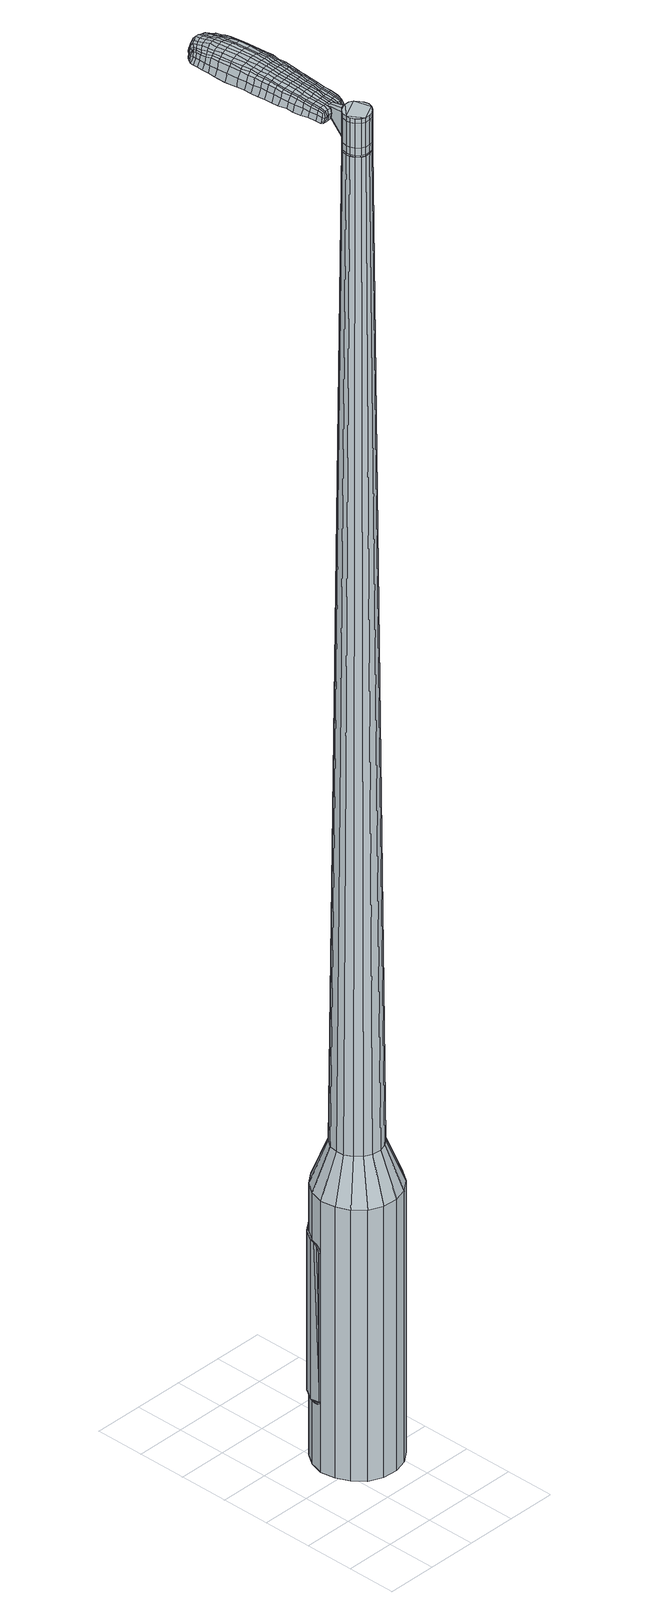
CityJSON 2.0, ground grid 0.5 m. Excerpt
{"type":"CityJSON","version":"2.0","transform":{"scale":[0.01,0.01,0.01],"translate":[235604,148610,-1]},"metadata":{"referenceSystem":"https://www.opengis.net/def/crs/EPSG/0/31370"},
"CityObjects":{
"object1":{"type":"GenericCityObject","attributes":{"cluster":124,"mean_distance_to_centroid":0.109,"new_centroid_x":235604.82,"new_centroid_y":148611.13,"mean_distance_to_camera":5.96,"H1":11,"H2":9.14,"Z_final":111.54,"cluster2":-1,"proj_x":235608.4,"proj_y":148610.76,"id_line":62714,"bearing_l":5.87,"distance":3.6,"orientation":"left","G_obj":95.87},"geometry":[{"type":"MultiSurface","lod":"2","boundaries":[[[0,1,2,3]],[[1,4,5,2]],[[4,6,7,5]],[[6,8,9,7]],[[8,10,11,9]],[[10,12,13,11]],[[12,14,15,13]],[[14,16,17,15]],[[16,18,19,17]],[[18,20,21,19]],[[20,22,23,21]],[[22,24,25,23]],[[24,26,27,25]],[[26,28,29,27]],[[28,30,31,29]],[[30,32,33,31]],[[32,34,35,33]],[[34,0,3,35]],[[36,37,38,39]],[[38,40,41,42]],[[41,43,42]],[[42,44,45,46]],[[45,47,46]],[[46,48,49,50]],[[49,51,50]],[[42,46,50,38]],[[50,52,39,38]],[[53,36,39]],[[2,5,7,35]],[[7,9,11,15]],[[11,13,15]],[[15,17,19,23]],[[19,21,23]],[[23,25,27,31]],[[27,29,31]],[[15,23,31,7]],[[31,33,35,7]],[[3,2,35]],[[1,0,54,55]],[[0,34,56,54]],[[34,32,57,56]],[[32,30,58,57]],[[30,28,59,58]],[[28,26,60,59]],[[26,24,61,60]],[[24,22,62,61]],[[22,20,63,62]],[[20,18,64,63]],[[18,16,65,64]],[[16,14,66,65]],[[14,12,67,66]],[[12,10,68,67]],[[10,8,69,68]],[[8,6,70,69]],[[6,4,71,70]],[[4,1,55,71]],[[55,54,72,73]],[[54,56,74,72]],[[56,57,75,74]],[[57,58,76,75]],[[58,59,77,76]],[[59,60,78,77]],[[60,61,79,78]],[[61,62,80,79]],[[62,63,81,80]],[[63,64,82,81]],[[64,65,83,82]],[[65,66,84,83]],[[66,67,85,84]],[[67,68,86,85]],[[68,69,87,86]],[[69,70,88,87]],[[70,71,89,88]],[[71,55,73,89]],[[90,91,92,93]],[[94,95,91,90]],[[96,97,95,94]],[[76,98,97,96]],[[77,99,98,76]],[[100,101,99,77]],[[102,103,101,100]],[[104,105,103,102]],[[106,107,105,104]],[[108,109,107,106]],[[110,111,109,108]],[[112,113,111,110]],[[114,115,113,112]],[[116,117,115,114]],[[87,118,117,116]],[[88,119,118,87]],[[120,121,119,88]],[[93,92,121,120]],[[122,123,124,125]],[[126,122,125,127]],[[128,126,127,129]],[[130,128,129,131]],[[132,130,131,133]],[[134,132,133,135]],[[136,134,135,137]],[[138,136,137,139]],[[140,138,139,141]],[[142,140,141,143]],[[144,142,143,145]],[[146,144,145,147]],[[148,146,147,149]],[[150,148,149,151]],[[152,150,151,153]],[[154,152,153,155]],[[73,72,90,93]],[[72,74,94,90]],[[74,75,96,94]],[[75,76,96]],[[78,100,77]],[[78,79,102,100]],[[79,80,104,102]],[[80,81,106,104]],[[81,82,108,106]],[[82,83,110,108]],[[83,84,112,110]],[[84,85,114,112]],[[85,86,116,114]],[[86,87,116]],[[89,120,88]],[[89,73,93,120]],[[156,157,92,91]],[[157,158,121,92]],[[158,119,121]],[[159,117,118]],[[159,160,115,117]],[[160,161,113,115]],[[161,162,111,113]],[[162,163,109,111]],[[163,164,107,109]],[[164,165,105,107]],[[165,166,103,105]],[[166,167,101,103]],[[167,99,101]],[[168,97,98]],[[168,169,95,97]],[[169,156,91,95]],[[39,52,154,170]],[[157,156,171,155]],[[53,39,170,123]],[[156,169,124,171]],[[36,53,123,122]],[[169,168,125,124]],[[37,36,122,126]],[[168,98,127,125]],[[38,37,126,128]],[[98,99,129,127]],[[40,38,128,130]],[[99,167,131,129]],[[41,40,130,132]],[[167,166,133,131]],[[43,41,132,134]],[[166,165,135,133]],[[42,43,134,136]],[[165,164,137,135]],[[44,42,136,138]],[[164,163,139,137]],[[45,44,138,140]],[[163,162,141,139]],[[47,45,140,142]],[[162,161,143,141]],[[46,47,142,144]],[[161,160,145,143]],[[48,46,144,146]],[[160,159,147,145]],[[49,48,146,148]],[[159,118,149,147]],[[51,49,148,150]],[[118,119,151,149]],[[50,51,150,152]],[[119,158,153,151]],[[52,50,152,154]],[[158,157,155,153]],[[154,155,172,173]],[[155,171,174,172]],[[171,124,175,174]],[[124,123,176,175]],[[123,170,177,176]],[[170,154,173,177]],[[178,179,180,181]],[[182,178,181,183]],[[178,182,184,185]],[[179,178,185,186]],[[187,188,189,190]],[[191,187,190,192]],[[187,191,193,194]],[[188,187,194,195]],[[196,197,198,199]],[[200,196,199,201]],[[196,200,202,203]],[[197,196,203,204]],[[205,206,207,208]],[[209,205,208,210]],[[205,209,211,212]],[[206,205,212,213]],[[214,215,216,217]],[[218,214,217,219]],[[214,218,220,221]],[[215,214,221,222]],[[223,224,225,226]],[[227,223,226,228]],[[223,227,229,230]],[[224,223,230,231]],[[232,233,234,235]],[[224,232,235,225]],[[232,224,231,236]],[[233,232,236,237]],[[238,239,240,241]],[[233,238,241,234]],[[238,233,237,242]],[[239,238,242,243]],[[244,182,183,245]],[[239,244,245,240]],[[244,239,243,246]],[[182,244,246,184]],[[247,248,249,250]],[[251,247,250,252]],[[247,251,253,254]],[[248,247,254,255]],[[256,257,258,259]],[[248,256,259,249]],[[256,248,255,260]],[[257,256,260,261]],[[262,263,264,265]],[[257,262,265,258]],[[262,257,261,266]],[[263,262,266,267]],[[268,269,270,271]],[[263,268,271,264]],[[268,263,267,272]],[[269,268,272,273]],[[274,179,186,275]],[[269,274,275,270]],[[274,269,273,276]],[[179,274,276,180]],[[277,278,279,280]],[[281,277,280,282]],[[277,281,283,284]],[[278,277,284,285]],[[286,287,288,289]],[[278,286,289,279]],[[286,278,285,290]],[[287,286,290,291]],[[292,293,294,295]],[[287,292,295,288]],[[292,287,291,296]],[[293,292,296,297]],[[298,191,192,299]],[[293,298,299,294]],[[298,293,297,300]],[[191,298,300,193]],[[301,302,303,304]],[[305,301,304,306]],[[301,305,307,308]],[[302,301,308,309]],[[310,311,312,313]],[[302,310,313,303]],[[310,302,309,314]],[[311,310,314,315]],[[316,317,318,319]],[[311,316,319,312]],[[316,311,315,320]],[[317,316,320,321]],[[322,323,324,325]],[[317,322,325,318]],[[322,317,321,326]],[[323,322,326,327]],[[328,188,195,329]],[[323,328,329,324]],[[328,323,327,330]],[[188,328,330,189]],[[331,217,216,332]],[[333,331,332,334]],[[331,333,335,336]],[[217,331,336,219]],[[337,333,334,338]],[[339,337,338,340]],[[337,339,341,342]],[[333,337,342,335]],[[343,339,340,344]],[[345,343,344,346]],[[343,345,347,348]],[[339,343,348,341]],[[349,345,346,350]],[[351,349,350,352]],[[349,351,353,354]],[[345,349,354,347]],[[355,351,352,356]],[[206,355,356,207]],[[355,206,213,357]],[[351,355,357,353]],[[358,359,204,203]],[[360,358,203,202]],[[358,360,361,362]],[[359,358,362,363]],[[364,365,363,362]],[[366,364,362,361]],[[364,366,367,368]],[[365,364,368,369]],[[370,371,369,368]],[[372,370,368,367]],[[370,372,373,374]],[[371,370,374,375]],[[376,377,375,374]],[[378,376,374,373]],[[376,378,211,209]],[[377,376,209,210]],[[379,380,381,382]],[[281,379,382,283]],[[379,281,282,383]],[[380,379,383,384]],[[385,200,201,386]],[[380,385,386,381]],[[385,380,384,387]],[[200,385,387,202]],[[388,389,390,391]],[[227,388,391,229]],[[388,227,228,392]],[[389,388,392,393]],[[394,395,396,397]],[[389,394,397,390]],[[394,389,393,398]],[[395,394,398,399]],[[400,197,204,401]],[[395,400,401,396]],[[400,395,399,402]],[[197,400,402,198]],[[403,404,405,406]],[[185,403,406,186]],[[403,185,184,407]],[[404,403,407,408]],[[409,410,411,412]],[[404,409,412,405]],[[409,404,408,413]],[[410,409,413,414]],[[415,208,207,416]],[[410,415,416,411]],[[415,410,414,417]],[[208,415,417,210]],[[418,419,420,421]],[[190,418,421,192]],[[418,190,189,422]],[[419,418,422,423]],[[424,212,211,425]],[[419,424,425,420]],[[424,419,423,426]],[[212,424,426,213]],[[427,428,429,430]],[[305,427,430,307]],[[427,305,306,431]],[[428,427,431,432]],[[433,218,219,434]],[[428,433,434,429]],[[433,428,432,435]],[[218,433,435,220]],[[436,437,438,439]],[[251,436,439,253]],[[436,251,252,440]],[[437,436,440,441]],[[442,443,444,445]],[[437,442,445,438]],[[442,437,441,446]],[[443,442,446,447]],[[448,215,222,449]],[[443,448,449,444]],[[448,443,447,450]],[[215,448,450,216]],[[451,452,441,440]],[[250,451,440,252]],[[451,250,249,453]],[[452,451,453,454]],[[455,456,447,446]],[[452,455,446,441]],[[455,452,454,457]],[[456,455,457,458]],[[459,332,216,450]],[[456,459,450,447]],[[459,456,458,460]],[[332,459,460,334]],[[461,462,463,464]],[[308,461,464,309]],[[461,308,307,430]],[[462,461,430,429]],[[465,336,335,466]],[[462,465,466,463]],[[465,462,429,434]],[[336,465,434,219]],[[467,468,454,453]],[[259,467,453,249]],[[467,259,258,469]],[[468,467,469,470]],[[471,472,458,457]],[[468,471,457,454]],[[471,468,470,473]],[[472,471,473,474]],[[475,338,334,460]],[[472,475,460,458]],[[475,472,474,476]],[[338,475,476,340]],[[477,478,479,480]],[[314,477,480,315]],[[477,314,309,464]],[[478,477,464,463]],[[481,342,341,482]],[[478,481,482,479]],[[481,478,463,466]],[[342,481,466,335]],[[483,484,470,469]],[[265,483,469,258]],[[483,265,264,485]],[[484,483,485,486]],[[487,488,474,473]],[[484,487,473,470]],[[487,484,486,489]],[[488,487,489,490]],[[491,344,340,476]],[[488,491,476,474]],[[491,488,490,492]],[[344,491,492,346]],[[493,494,495,496]],[[320,493,496,321]],[[493,320,315,480]],[[494,493,480,479]],[[497,348,347,498]],[[494,497,498,495]],[[497,494,479,482]],[[348,497,482,341]],[[499,500,486,485]],[[271,499,485,264]],[[499,271,270,501]],[[500,499,501,502]],[[503,504,490,489]],[[500,503,489,486]],[[503,500,502,505]],[[504,503,505,506]],[[507,350,346,492]],[[504,507,492,490]],[[507,504,506,508]],[[350,507,508,352]],[[509,510,511,512]],[[326,509,512,327]],[[509,326,321,496]],[[510,509,496,495]],[[513,354,353,514]],[[510,513,514,511]],[[513,510,495,498]],[[354,513,498,347]],[[515,516,502,501]],[[275,515,501,270]],[[515,275,186,406]],[[516,515,406,405]],[[517,518,506,505]],[[516,517,505,502]],[[517,516,405,412]],[[518,517,412,411]],[[519,356,352,508]],[[518,519,508,506]],[[519,518,411,416]],[[356,519,416,207]],[[520,521,423,422]],[[330,520,422,189]],[[520,330,327,512]],[[521,520,512,511]],[[522,357,213,426]],[[521,522,426,423]],[[522,521,511,514]],[[357,522,514,353]],[[523,524,384,383]],[[280,523,383,282]],[[523,280,279,525]],[[524,523,525,526]],[[527,360,202,387]],[[524,527,387,384]],[[527,524,526,528]],[[360,527,528,361]],[[529,530,531,532]],[[230,529,532,231]],[[529,230,229,391]],[[530,529,391,390]],[[533,534,535,536]],[[530,533,536,531]],[[533,530,390,397]],[[534,533,397,396]],[[537,359,363,538]],[[534,537,538,535]],[[537,534,396,401]],[[359,537,401,204]],[[539,540,526,525]],[[289,539,525,279]],[[539,289,288,541]],[[540,539,541,542]],[[543,366,361,528]],[[540,543,528,526]],[[543,540,542,544]],[[366,543,544,367]],[[545,546,547,548]],[[236,545,548,237]],[[545,236,231,532]],[[546,545,532,531]],[[549,550,551,552]],[[546,549,552,547]],[[549,546,531,536]],[[550,549,536,535]],[[553,365,369,554]],[[550,553,554,551]],[[553,550,535,538]],[[365,553,538,363]],[[555,556,542,541]],[[295,555,541,288]],[[555,295,294,557]],[[556,555,557,558]],[[559,372,367,544]],[[556,559,544,542]],[[559,556,558,560]],[[372,559,560,373]],[[561,562,563,564]],[[242,561,564,243]],[[561,242,237,548]],[[562,561,548,547]],[[565,566,567,568]],[[562,565,568,563]],[[565,562,547,552]],[[566,565,552,551]],[[569,371,375,570]],[[566,569,570,567]],[[569,566,551,554]],[[371,569,554,369]],[[571,572,558,557]],[[299,571,557,294]],[[571,299,192,421]],[[572,571,421,420]],[[573,378,373,560]],[[572,573,560,558]],[[573,572,420,425]],[[378,573,425,211]],[[574,575,408,407]],[[246,574,407,184]],[[574,246,243,564]],[[575,574,564,563]],[[576,577,414,413]],[[575,576,413,408]],[[576,575,563,568]],[[577,576,568,567]],[[578,377,210,417]],[[577,578,417,414]],[[578,577,567,570]],[[377,578,570,375]],[[579,580,581,582]],[[582,581,583,584]],[[585,583,581,586]],[[586,581,580,587]],[[588,589,590,591]],[[591,590,592,593]],[[594,592,590,595]],[[595,590,589,596]],[[597,598,599,600]],[[600,599,601,602]],[[603,601,599,604]],[[604,599,598,605]],[[606,607,608,609]],[[609,608,610,611]],[[612,610,608,613]],[[613,608,607,614]],[[615,616,617,618]],[[618,617,619,620]],[[621,619,617,622]],[[622,617,616,623]],[[624,625,626,627]],[[627,626,628,629]],[[630,628,626,631]],[[631,626,625,632]],[[633,634,635,636]],[[636,635,625,624]],[[632,625,635,637]],[[637,635,634,638]],[[639,640,641,642]],[[642,641,634,633]],[[638,634,641,643]],[[643,641,640,644]],[[584,583,645,646]],[[646,645,640,639]],[[644,640,645,647]],[[647,645,583,585]],[[648,649,650,651]],[[651,650,652,653]],[[654,652,650,655]],[[655,650,649,656]],[[657,658,659,660]],[[660,659,649,648]],[[656,649,659,661]],[[661,659,658,662]],[[663,664,665,666]],[[666,665,658,657]],[[662,658,665,667]],[[667,665,664,668]],[[669,670,671,672]],[[672,671,664,663]],[[668,664,671,673]],[[673,671,670,674]],[[587,580,675,676]],[[676,675,670,669]],[[674,670,675,677]],[[677,675,580,579]],[[678,679,680,681]],[[681,680,682,683]],[[684,682,680,685]],[[685,680,679,686]],[[687,688,689,690]],[[690,689,679,678]],[[686,679,689,691]],[[691,689,688,692]],[[693,694,695,696]],[[696,695,688,687]],[[692,688,695,697]],[[697,695,694,698]],[[593,592,699,700]],[[700,699,694,693]],[[698,694,699,701]],[[701,699,592,594]],[[702,703,704,705]],[[705,704,706,707]],[[708,706,704,709]],[[709,704,703,710]],[[711,712,713,714]],[[714,713,703,702]],[[710,703,713,715]],[[715,713,712,716]],[[717,718,719,720]],[[720,719,712,711]],[[716,712,719,721]],[[721,719,718,722]],[[723,724,725,726]],[[726,725,718,717]],[[722,718,725,727]],[[727,725,724,728]],[[596,589,729,730]],[[730,729,724,723]],[[728,724,729,731]],[[731,729,589,588]],[[615,618,732,733]],[[733,732,734,735]],[[736,734,732,737]],[[737,732,618,620]],[[735,734,738,739]],[[739,738,740,741]],[[742,740,738,743]],[[743,738,734,736]],[[741,740,744,745]],[[745,744,746,747]],[[748,746,744,749]],[[749,744,740,742]],[[747,746,750,751]],[[751,750,752,753]],[[754,752,750,755]],[[755,750,746,748]],[[753,752,756,757]],[[757,756,607,606]],[[614,607,756,758]],[[758,756,752,754]],[[605,759,760,604]],[[604,760,761,603]],[[762,761,760,763]],[[763,760,759,764]],[[764,765,766,763]],[[763,766,767,762]],[[768,767,766,769]],[[769,766,765,770]],[[770,771,772,769]],[[769,772,773,768]],[[774,773,772,775]],[[775,772,771,776]],[[776,777,778,775]],[[775,778,779,774]],[[612,779,778,610]],[[610,778,777,611]],[[780,781,782,783]],[[783,782,682,684]],[[683,682,782,784]],[[784,782,781,785]],[[602,601,786,787]],[[787,786,781,780]],[[785,781,786,788]],[[788,786,601,603]],[[789,790,791,792]],[[792,791,628,630]],[[629,628,791,793]],[[793,791,790,794]],[[795,796,797,798]],[[798,797,790,789]],[[794,790,797,799]],[[799,797,796,800]],[[605,598,801,802]],[[802,801,796,795]],[[800,796,801,803]],[[803,801,598,597]],[[804,805,806,807]],[[807,806,586,587]],[[585,586,806,808]],[[808,806,805,809]],[[810,811,812,813]],[[813,812,805,804]],[[809,805,812,814]],[[814,812,811,815]],[[606,609,816,817]],[[817,816,811,810]],[[815,811,816,818]],[[818,816,609,611]],[[819,820,821,822]],[[822,821,591,593]],[[588,591,821,823]],[[823,821,820,824]],[[612,613,825,826]],[[826,825,820,819]],[[824,820,825,827]],[[827,825,613,614]],[[828,829,830,831]],[[831,830,706,708]],[[707,706,830,832]],[[832,830,829,833]],[[620,619,834,835]],[[835,834,829,828]],[[833,829,834,836]],[[836,834,619,621]],[[837,838,652,654]],[[653,652,839]],[[839,652,838,840]],[[841,842,843,844]],[[844,843,838,837]],[[840,838,843,845]],[[845,843,842,846]],[[623,616,847,848]],[[848,847,842,841]],[[846,842,847,849]],[[849,847,616,615]],[[840,850,851,839]],[[839,851,651,653]],[[648,651,851,852]],[[851,850,852]],[[846,853,854,845]],[[845,854,850,840]],[[852,850,854,855]],[[855,854,853,856]],[[615,733,857,849]],[[849,857,853,846]],[[856,853,857,858]],[[858,857,733,735]],[[859,860,861,862]],[[862,861,709,710]],[[708,709,861,831]],[[831,861,860,828]],[[736,737,863,864]],[[864,863,860,859]],[[828,860,863,835]],[[835,863,737,620]],[[865,866,852]],[[852,866,660,648]],[[657,660,866,867]],[[866,865,867]],[[856,868,869,855]],[[855,869,865,852]],[[867,865,869,870]],[[870,869,868,871]],[[735,739,872,858]],[[858,872,868,856]],[[871,868,872,873]],[[873,872,739,741]],[[874,875,876,877]],[[877,876,715,716]],[[710,715,876,862]],[[862,876,875,859]],[[742,743,878,879]],[[879,878,875,874]],[[859,875,878,864]],[[864,878,743,736]],[[880,881,867]],[[867,881,666,657]],[[663,666,881,882]],[[882,881,880,883]],[[871,884,885,870]],[[870,885,880,867]],[[883,880,885,886]],[[886,885,884,887]],[[741,745,888,873]],[[873,888,884,871]],[[887,884,888,889]],[[889,888,745,747]],[[890,891,892,893]],[[893,892,721,722]],[[716,721,892,877]],[[877,892,891,874]],[[748,749,894,895]],[[895,894,891,890]],[[874,891,894,879]],[[879,894,749,742]],[[883,896,897,882]],[[882,897,672,663]],[[669,672,897,898]],[[898,897,896,899]],[[887,900,901,886]],[[886,901,896,883]],[[899,896,901,902]],[[902,901,900,903]],[[747,751,904,889]],[[889,904,900,887]],[[903,900,904,905]],[[905,904,751,753]],[[906,907,908,909]],[[909,908,727,728]],[[722,727,908,893]],[[893,908,907,890]],[[754,755,910,911]],[[911,910,907,906]],[[890,907,910,895]],[[895,910,755,748]],[[899,912,913,898]],[[898,913,676,669]],[[587,676,913,807]],[[807,913,912,804]],[[903,914,915,902]],[[902,915,912,899]],[[804,912,915,813]],[[813,915,914,810]],[[753,757,916,905]],[[905,916,914,903]],[[810,914,916,817]],[[817,916,757,606]],[[824,917,918,823]],[[823,918,731,588]],[[728,731,918,909]],[[909,918,917,906]],[[614,758,919,827]],[[827,919,917,824]],[[906,917,919,911]],[[911,919,758,754]],[[785,920,921,784]],[[784,921,681,683]],[[678,681,921,922]],[[922,921,920,923]],[[603,761,924,788]],[[788,924,920,785]],[[923,920,924,925]],[[925,924,761,762]],[[926,927,928,929]],[[929,928,631,632]],[[630,631,928,792]],[[792,928,927,789]],[[930,931,932,933]],[[933,932,927,926]],[[789,927,932,798]],[[798,932,931,795]],[[764,759,934,935]],[[935,934,931,930]],[[795,931,934,802]],[[802,934,759,605]],[[923,936,937,922]],[[922,937,690,678]],[[687,690,937,938]],[[938,937,936,939]],[[762,767,940,925]],[[925,940,936,923]],[[939,936,940,941]],[[941,940,767,768]],[[942,943,944,945]],[[945,944,637,638]],[[632,637,944,929]],[[929,944,943,926]],[[946,947,948,949]],[[949,948,943,942]],[[926,943,948,933]],[[933,948,947,930]],[[770,765,950,951]],[[951,950,947,946]],[[930,947,950,935]],[[935,950,765,764]],[[939,952,953,938]],[[938,953,696,687]],[[693,696,953,954]],[[954,953,952,955]],[[768,773,956,941]],[[941,956,952,939]],[[955,952,956,957]],[[957,956,773,774]],[[958,959,960,961]],[[961,960,643,644]],[[638,643,960,945]],[[945,960,959,942]],[[962,963,964,965]],[[965,964,959,958]],[[942,959,964,949]],[[949,964,963,946]],[[776,771,966,967]],[[967,966,963,962]],[[946,963,966,951]],[[951,966,771,770]],[[955,968,969,954]],[[954,969,700,693]],[[593,700,969,822]],[[822,969,968,819]],[[774,779,970,957]],[[957,970,968,955]],[[819,968,970,826]],[[826,970,779,612]],[[809,971,972,808]],[[808,972,647,585]],[[644,647,972,961]],[[961,972,971,958]],[[815,973,974,814]],[[814,974,971,809]],[[958,971,974,965]],[[965,974,973,962]],[[611,777,975,818]],[[818,975,973,815]],[[962,973,975,967]],[[967,975,777,776]],[[579,582,181,180]],[[582,584,183,181]],[[594,595,194,193]],[[595,596,195,194]],[[597,600,199,198]],[[600,602,201,199]],[[621,622,221,220]],[[622,623,222,221]],[[624,627,226,225]],[[627,629,228,226]],[[633,636,235,234]],[[636,624,225,235]],[[639,642,241,240]],[[642,633,234,241]],[[584,646,245,183]],[[646,639,240,245]],[[654,655,254,253]],[[655,656,255,254]],[[656,661,260,255]],[[661,662,261,260]],[[662,667,266,261]],[[667,668,267,266]],[[668,673,272,267]],[[673,674,273,272]],[[674,677,276,273]],[[677,579,180,276]],[[684,685,284,283]],[[685,686,285,284]],[[686,691,290,285]],[[691,692,291,290]],[[692,697,296,291]],[[697,698,297,296]],[[698,701,300,297]],[[701,594,193,300]],[[702,705,304,303]],[[705,707,306,304]],[[711,714,313,312]],[[714,702,303,313]],[[717,720,319,318]],[[720,711,312,319]],[[723,726,325,324]],[[726,717,318,325]],[[596,730,329,195]],[[730,723,324,329]],[[780,783,382,381]],[[783,684,283,382]],[[602,787,386,201]],[[787,780,381,386]],[[629,793,392,228]],[[793,794,393,392]],[[794,799,398,393]],[[799,800,399,398]],[[800,803,402,399]],[[803,597,198,402]],[[707,832,431,306]],[[832,833,432,431]],[[833,836,435,432]],[[836,621,220,435]],[[837,654,439,438]],[[654,253,439]],[[841,844,445,444]],[[844,837,438,445]],[[623,848,449,222]],[[848,841,444,449]],[[976,977,978,979]],[[980,981,979,978]],[[982,983,984,985]],[[986,987,988,989]],[[977,990,991,978]],[[992,980,978,991]],[[993,982,985,994]],[[995,996,987,986]],[[990,997,998,991]],[[998,999,992,991]],[[1000,993,994,1001]],[[1002,996,995,1003]],[[997,1004,1005,998]],[[1005,1006,999,998]],[[1007,1000,1001,1008]],[[1009,1002,1003,1010]],[[1011,1012,1013,1014]],[[1015,1016,1012,1011]],[[1015,1017,1018,1016]],[[1017,1019,1020,1018]],[[1021,1022,1023,1024]],[[1025,1026,1022,1021]],[[1027,1028,1026,1025]],[[1029,1030,1028,1027]],[[1024,1013,1012,1021]],[[1021,1012,1016,1025]],[[1016,1018,1027,1025]],[[1018,1020,1029,1027]],[[985,984,981,980]],[[994,985,980,992]],[[999,1001,994,992]],[[1006,1008,1001,999]],[[986,989,983,982]],[[995,986,982,993]],[[1003,995,993,1000]],[[1010,1003,1000,1007]],[[987,1011,1014,988]],[[996,1015,1011,987]],[[1017,1015,996,1002]],[[1019,1017,1002,1009]],[[1031,1032,1033,1034]],[[1033,1035,1036,1037]],[[1033,1037,1038,1039]],[[1033,1039,1034]],[[1040,1031,1034,1041]],[[1042,1041,1034,1043]],[[1044,1043,1034]],[[1045,1033,1032,1046]],[[1047,1045,1046,1048]],[[1049,1047,1048,1050]],[[1051,1049,1050,1052]],[[1053,1051,1052,1054]],[[1054,1055,1056,1057]],[[1054,1057,1058,1059]],[[1054,1059,1060,1061]],[[1060,1062,1063,1064]],[[1060,1064,1065,1066]],[[1060,1066,1061]],[[1054,1061,1053]],[[1067,1068,1032,1031]],[[1069,1070,1035,1033]],[[1071,1072,1044,1034]],[[1068,1073,1046,1032]],[[1074,1069,1033,1045]],[[1073,1075,1048,1046]],[[1076,1074,1045,1047]],[[1075,1077,1050,1048]],[[1078,1076,1047,1049]],[[1077,1079,1052,1050]],[[1080,1078,1049,1051]],[[1079,1081,1054,1052]],[[1082,1080,1051,1053]],[[1081,1083,1055,1054]],[[1084,1085,1062,1060]],[[1086,1082,1053,1061]],[[1056,1055,1083,1087]],[[1057,1056,1087,1088]],[[1058,1057,1088,1089]],[[1059,1058,1089,1090]],[[1060,1059,1090,1084]],[[1091,1067,1031,1040]],[[1092,1091,1040,1041]],[[1093,1092,1041,1042]],[[1094,1093,1042,1043]],[[1072,1094,1043,1044]],[[1036,1035,1070,1095]],[[1063,1062,1085,1096]],[[1037,1036,1095,1097]],[[1038,1037,1097,1098]],[[1039,1038,1098,1099]],[[1034,1039,1099,1071]],[[1064,1063,1096,1100]],[[1065,1064,1100,1101]],[[1066,1065,1101,1102]],[[1061,1066,1102,1086]]]}]}
},
"vertices":[
[76,157,384],[91,156,384],[91,156,96],[76,157,96],[104,150,384],[104,150,96],[115,139,384],[115,139,96],[121,126,384],[121,126,96],[122,111,384],[122,111,96],[119,97,384],[119,97,96],[111,85,384],[111,85,96],[99,76,384],[99,76,96],[85,72,384],[85,72,96],[70,73,384],[70,73,96],[56,79,384],[56,79,96],[46,90,384],[46,90,96],[40,103,384],[40,103,96],[38,118,384],[38,118,96],[42,132,384],[42,132,96],[50,144,384],[50,144,96],[62,153,384],[62,153,96],[71,124,1524],[68,120,1524],[67,115,1524],[79,128,1524],[67,111,1524],[69,107,1524],[77,101,1524],[73,103,1524],[82,101,1524],[86,102,1524],[93,109,1524],[90,105,1524],[94,114,1524],[93,118,1524],[88,126,1524],[91,122,1524],[84,128,1524],[74,127,1524],[78,140,429],[86,139,429],[69,137,429],[62,132,429],[57,125,429],[55,116,429],[56,108,429],[60,100,429],[66,94,429],[74,90,429],[83,89,429],[91,92,429],[98,97,429],[103,104,429],[105,113,429],[104,121,429],[101,129,429],[94,135,429],[79,128,1483],[84,128,1483],[74,127,1483],[71,124,1483],[68,120,1483],[67,115,1483],[67,111,1483],[69,107,1483],[73,103,1483],[77,101,1483],[82,101,1483],[86,102,1483],[90,105,1483],[93,109,1483],[94,114,1483],[93,118,1483],[91,122,1483],[88,126,1483],[79,127,1483],[79,127,1485],[83,127,1485],[83,127,1483],[75,126,1483],[75,126,1485],[71,123,1483],[71,123,1485],[68,120,1485],[67,115,1485],[68,111,1483],[68,111,1485],[70,107,1483],[70,107,1485],[73,104,1483],[73,104,1485],[77,102,1483],[77,102,1485],[82,102,1483],[82,102,1485],[86,103,1483],[86,103,1485],[89,106,1483],[89,106,1485],[92,109,1483],[92,109,1485],[93,114,1483],[93,114,1485],[93,118,1485],[91,122,1485],[87,125,1483],[87,125,1485],[71,124,1519],[74,127,1519],[74,127,1493],[71,124,1493],[68,120,1519],[68,120,1493],[67,115,1519],[67,115,1493],[67,111,1519],[67,111,1493],[69,107,1519],[69,107,1493],[73,103,1519],[73,103,1493],[77,101,1519],[77,101,1493],[82,101,1519],[82,101,1493],[86,102,1519],[86,102,1493],[90,105,1519],[90,105,1493],[93,109,1519],[93,109,1493],[94,114,1519],[94,114,1493],[93,118,1519],[93,118,1493],[91,122,1519],[91,122,1493],[88,126,1519],[88,126,1493],[84,128,1519],[84,128,1493],[79,128,1485],[84,128,1485],[88,126,1485],[94,114,1485],[93,109,1485],[90,105,1485],[86,102,1485],[82,101,1485],[77,101,1485],[73,103,1485],[69,107,1485],[67,111,1485],[71,124,1485],[74,127,1485],[79,128,1519],[79,128,1493],[80,147,1513],[80,147,1518],[77,146,1513],[74,146,1513],[74,146,1518],[77,146,1518],[89,222,1519],[89,215,1518],[91,217,1509],[90,224,1510],[88,231,1519],[90,232,1510],[87,230,1526],[87,221,1525],[88,214,1525],[50,218,1519],[51,211,1518],[53,211,1525],[52,218,1525],[49,227,1519],[51,226,1526],[48,228,1510],[49,220,1510],[50,213,1509],[60,293,1519],[64,294,1519],[64,294,1513],[60,294,1513],[57,292,1519],[56,293,1513],[57,290,1524],[61,292,1524],[64,292,1524],[68,220,1530],[69,212,1529],[72,213,1529],[71,220,1530],[67,229,1531],[70,229,1531],[63,228,1530],[64,219,1530],[65,212,1529],[77,139,1512],[79,140,1512],[79,141,1517],[76,140,1517],[74,139,1512],[74,140,1517],[73,140,1506],[76,140,1506],[79,140,1506],[81,281,1519],[82,278,1519],[83,279,1512],[83,282,1512],[81,283,1518],[82,284,1512],[80,283,1522],[80,281,1523],[81,277,1524],[83,273,1519],[84,267,1519],[85,269,1512],[84,274,1512],[82,272,1524],[83,267,1525],[85,262,1519],[86,254,1519],[87,255,1511],[86,263,1511],[84,261,1526],[85,253,1526],[87,242,1519],[89,244,1510],[86,241,1526],[92,148,1513],[92,156,1513],[91,155,1518],[91,148,1517],[92,143,1512],[91,144,1516],[93,144,1506],[93,149,1507],[93,157,1507],[92,163,1514],[91,171,1515],[90,170,1520],[90,163,1519],[93,165,1507],[92,172,1507],[91,178,1515],[91,186,1516],[89,185,1522],[90,177,1521],[92,180,1508],[92,187,1508],[90,193,1517],[90,201,1517],[89,200,1524],[89,192,1523],[92,195,1508],[91,202,1509],[90,208,1518],[88,207,1524],[91,209,1509],[46,278,1519],[46,275,1519],[47,275,1524],[47,278,1523],[46,281,1518],[47,280,1522],[45,281,1512],[44,279,1512],[44,276,1512],[46,270,1519],[46,264,1519],[47,264,1525],[47,270,1524],[44,271,1512],[44,265,1512],[46,258,1519],[47,250,1519],[48,250,1526],[48,258,1526],[45,259,1511],[45,251,1511],[48,239,1519],[50,238,1526],[46,240,1510],[62,145,1513],[61,153,1513],[60,154,1507],[61,146,1507],[63,140,1512],[62,141,1506],[64,141,1516],[63,145,1517],[62,152,1518],[60,160,1514],[58,168,1515],[57,169,1507],[58,161,1507],[61,160,1519],[60,167,1520],[57,175,1515],[56,182,1516],[54,184,1508],[56,176,1508],[59,174,1521],[57,182,1522],[55,190,1517],[54,197,1517],[52,198,1509],[53,191,1508],[56,189,1523],[55,196,1524],[53,204,1518],[51,205,1509],[54,203,1524],[76,146,1519],[78,146,1519],[75,153,1520],[78,154,1520],[72,153,1520],[73,146,1519],[74,161,1522],[77,161,1522],[74,168,1523],[76,168,1523],[70,168,1523],[71,160,1521],[73,175,1524],[76,176,1524],[72,183,1525],[75,183,1525],[69,183,1525],[70,175,1524],[71,190,1526],[74,191,1526],[70,198,1527],[73,198,1527],[67,197,1527],[68,190,1526],[70,205,1528],[73,205,1528],[66,205,1528],[61,289,1527],[65,289,1527],[57,287,1526],[57,283,1527],[61,284,1528],[65,284,1528],[62,278,1529],[66,278,1529],[58,277,1528],[59,270,1530],[63,271,1530],[66,271,1530],[63,263,1531],[67,264,1531],[59,262,1530],[60,253,1531],[64,254,1531],[68,255,1531],[66,241,1531],[69,242,1531],[62,241,1531],[47,283,1518],[49,285,1519],[48,286,1513],[46,283,1513],[48,281,1523],[49,284,1523],[52,289,1519],[52,289,1513],[53,287,1524],[79,285,1518],[78,287,1518],[77,286,1523],[79,284,1523],[80,286,1513],[78,288,1513],[75,290,1519],[71,292,1519],[71,290,1524],[75,288,1523],[75,291,1513],[72,293,1513],[68,293,1519],[68,291,1524],[68,294,1513],[86,221,1528],[84,221,1528],[84,213,1528],[86,214,1527],[85,229,1528],[83,229,1529],[81,221,1529],[78,220,1530],[78,213,1529],[82,213,1528],[81,229,1529],[77,229,1530],[75,220,1530],[75,213,1529],[74,229,1531],[54,218,1528],[56,218,1529],[55,227,1529],[52,226,1528],[55,210,1527],[57,211,1528],[60,219,1529],[59,227,1530],[61,211,1528],[65,138,1512],[67,138,1512],[67,140,1517],[65,139,1517],[64,139,1506],[66,139,1506],[70,139,1512],[70,140,1517],[69,139,1506],[91,141,1512],[89,141,1512],[90,141,1506],[92,142,1506],[90,142,1517],[89,142,1517],[87,140,1512],[84,140,1512],[85,141,1506],[88,141,1506],[87,141,1517],[84,141,1517],[82,140,1512],[82,141,1506],[82,141,1517],[90,147,1519],[88,147,1519],[90,155,1520],[88,155,1520],[86,147,1519],[84,147,1519],[86,154,1520],[83,154,1520],[81,146,1519],[80,154,1520],[64,145,1519],[66,145,1519],[65,152,1520],[63,152,1520],[70,145,1519],[69,153,1520],[89,162,1521],[87,162,1521],[89,170,1522],[87,169,1522],[85,162,1521],[82,161,1521],[85,169,1522],[82,169,1523],[80,161,1522],[79,169,1523],[62,160,1521],[64,160,1521],[63,167,1522],[61,167,1522],[68,160,1521],[67,167,1522],[88,177,1523],[87,177,1523],[88,184,1524],[86,184,1524],[84,177,1523],[81,176,1524],[84,184,1525],[81,184,1525],[78,176,1524],[78,183,1525],[60,174,1523],[62,174,1523],[61,182,1524],[59,182,1524],[66,175,1524],[65,182,1525],[87,192,1525],[86,192,1525],[87,199,1526],[85,199,1526],[83,191,1526],[80,191,1526],[83,199,1527],[80,198,1527],[77,191,1526],[77,198,1527],[58,189,1525],[60,189,1525],[59,196,1526],[57,196,1526],[64,189,1526],[63,197,1527],[87,206,1527],[85,206,1527],[82,206,1527],[79,206,1528],[76,205,1528],[56,203,1527],[58,204,1527],[62,204,1528],[48,279,1525],[50,281,1525],[48,276,1526],[50,278,1526],[53,285,1526],[53,280,1527],[79,282,1525],[77,283,1525],[78,280,1526],[80,278,1525],[75,286,1525],[72,288,1526],[72,283,1527],[75,282,1526],[68,289,1526],[69,284,1527],[48,270,1526],[50,272,1527],[48,264,1527],[51,266,1528],[54,275,1528],[54,268,1529],[81,273,1526],[79,274,1527],[80,268,1528],[82,267,1527],[76,276,1527],[73,277,1528],[74,270,1529],[77,269,1528],[69,278,1528],[70,271,1530],[49,258,1528],[51,259,1529],[50,250,1528],[52,251,1529],[55,261,1529],[56,252,1530],[82,261,1528],[81,262,1528],[81,253,1529],[83,253,1528],[78,263,1529],[74,263,1530],[75,254,1530],[79,254,1530],[71,264,1530],[72,255,1531],[51,238,1529],[53,239,1529],[57,240,1530],[84,241,1528],[82,242,1529],[80,242,1530],[76,242,1530],[73,242,1531],[89,216,1509],[87,215,1518],[87,222,1518],[88,224,1509],[86,231,1519],[88,232,1510],[85,230,1525],[85,221,1525],[86,214,1525],[55,211,1525],[53,212,1518],[52,219,1518],[54,218,1525],[51,227,1519],[53,227,1525],[50,228,1510],[51,220,1509],[52,213,1509],[64,292,1513],[64,291,1519],[61,291,1519],[61,292,1513],[57,290,1519],[57,291,1513],[58,288,1524],[61,290,1524],[64,290,1524],[72,213,1528],[69,213,1528],[68,220,1529],[71,220,1529],[67,229,1529],[70,229,1529],[64,228,1529],[65,219,1529],[65,212,1528],[79,143,1516],[79,142,1512],[76,142,1512],[76,142,1516],[73,141,1512],[73,142,1516],[73,142,1506],[76,142,1506],[79,143,1506],[82,278,1512],[80,277,1519],[80,280,1518],[81,281,1512],[79,282,1518],[80,283,1512],[78,282,1522],[78,280,1523],[79,277,1523],[84,268,1512],[82,267,1519],[81,273,1519],[82,274,1512],[80,272,1524],[81,266,1525],[85,255,1511],[84,254,1519],[83,261,1519],[84,263,1511],[82,260,1525],[83,253,1526],[85,242,1519],[87,244,1510],[84,241,1526],[89,155,1518],[90,156,1513],[90,148,1513],[89,148,1517],[90,143,1512],[89,144,1515],[91,144,1506],[91,149,1506],[91,157,1507],[88,170,1520],[89,171,1514],[90,163,1514],[88,163,1519],[91,165,1507],[90,172,1507],[87,185,1522],[89,186,1516],[89,178,1515],[88,178,1521],[90,180,1508],[90,187,1508],[87,200,1523],[88,201,1517],[88,193,1516],[87,192,1522],[90,195,1508],[89,202,1508],[88,208,1517],[86,207,1524],[89,209,1509],[49,274,1523],[48,275,1519],[48,278,1518],[49,278,1523],[48,280,1518],[49,279,1522],[47,281,1512],[46,279,1512],[46,275,1512],[49,264,1525],[48,264,1519],[48,270,1519],[49,269,1524],[46,271,1512],[46,265,1512],[50,250,1526],[49,250,1519],[48,258,1519],[49,258,1525],[47,259,1511],[47,252,1511],[50,239,1519],[51,238,1526],[48,240,1510],[61,154,1507],[63,153,1513],[64,146,1513],[63,147,1506],[65,141,1512],[64,142,1506],[66,142,1515],[65,146,1517],[64,153,1518],[59,169,1507],[60,168,1514],[62,161,1514],[60,162,1507],[63,160,1519],[62,168,1520],[56,184,1508],[58,183,1516],[59,176,1515],[58,177,1508],[60,175,1521],[59,182,1522],[54,199,1508],[56,197,1517],[57,190,1516],[55,191,1508],[58,189,1522],[57,197,1523],[55,205,1517],[53,206,1509],[56,204,1524],[76,147,1518],[78,147,1518],[75,154,1519],[78,154,1519],[72,154,1519],[73,147,1518],[74,161,1520],[77,162,1520],[74,169,1521],[76,169,1521],[71,168,1521],[71,161,1520],[73,176,1523],[75,176,1523],[72,183,1524],[75,184,1524],[69,183,1524],[70,176,1523],[71,191,1525],[74,191,1525],[70,198,1526],[73,198,1526],[67,198,1526],[68,190,1525],[70,205,1527],[73,206,1527],[66,205,1527],[64,288,1526],[61,287,1526],[58,286,1525],[58,282,1526],[62,283,1526],[65,284,1526],[66,277,1528],[62,277,1528],[59,276,1527],[59,269,1528],[63,270,1529],[66,270,1529],[67,263,1530],[64,263,1530],[60,262,1529],[61,253,1530],[65,254,1530],[68,254,1530],[69,242,1530],[66,242,1530],[62,241,1530],[49,284,1513],[50,284,1518],[49,282,1518],[47,282,1512],[49,280,1523],[51,282,1523],[54,287,1519],[53,288,1513],[54,286,1523],[76,284,1523],[76,286,1518],[78,284,1518],[77,283,1523],[79,285,1512],[77,287,1512],[71,288,1523],[71,290,1519],[74,288,1519],[73,287,1523],[74,289,1513],[71,291,1513],[67,291,1519],[67,289,1524],[67,292,1513],[84,214,1527],[83,221,1527],[84,221,1527],[85,214,1526],[84,229,1527],[83,229,1528],[78,213,1528],[78,221,1528],[81,221,1528],[81,214,1527],[80,230,1528],[77,230,1529],[74,220,1529],[75,213,1528],[74,229,1529],[55,227,1528],[57,218,1527],[55,218,1527],[54,227,1527],[56,211,1526],[57,211,1527],[60,219,1528],[59,228,1528],[61,212,1527],[67,142,1516],[66,141,1512],[65,140,1512],[66,141,1516],[64,141,1506],[65,141,1506],[70,141,1512],[70,142,1516],[69,142,1506],[90,144,1506],[89,143,1512],[89,143,1516],[89,144,1516],[85,143,1506],[84,142,1512],[87,143,1512],[87,143,1506],[86,143,1516],[84,143,1516],[82,142,1512],[82,143,1506],[81,143,1516],[88,148,1518],[89,148,1518],[88,155,1519],[83,148,1518],[86,148,1518],[85,155,1519],[83,155,1519],[81,147,1518],[80,154,1519],[65,153,1519],[66,146,1518],[65,146,1518],[64,153,1519],[70,146,1518],[69,153,1519],[87,163,1520],[88,163,1520],[87,170,1521],[82,162,1520],[85,162,1520],[84,170,1521],[82,169,1521],[80,162,1520],[79,169,1521],[63,168,1521],[64,160,1520],[63,160,1520],[62,168,1521],[68,161,1520],[67,168,1521],[86,177,1522],[87,177,1522],[87,185,1523],[86,185,1523],[81,177,1522],[84,177,1522],[83,185,1523],[80,184,1524],[78,177,1523],[78,184,1524],[61,182,1523],[62,175,1522],[61,175,1522],[60,182,1523],[66,175,1522],[65,183,1523],[85,192,1524],[86,192,1524],[86,199,1525],[85,199,1525],[80,192,1525],[83,192,1524],[82,199,1525],[79,199,1526],[77,191,1525],[76,199,1526],[59,197,1525],[60,190,1524],[59,189,1524],[58,197,1525],[64,190,1524],[63,197,1525],[84,207,1526],[85,207,1526],[79,206,1527],[82,206,1526],[76,206,1527],[58,204,1526],[57,204,1526],[62,205,1526],[51,280,1524],[50,278,1524],[50,275,1525],[51,277,1525],[54,283,1525],[54,280,1525],[77,279,1525],[76,282,1524],[78,281,1524],[78,277,1525],[72,282,1526],[71,286,1525],[74,284,1524],[75,281,1525],[68,287,1525],[68,283,1526],[51,272,1526],[50,270,1526],[50,264,1526],[51,265,1527],[55,274,1526],[55,267,1527],[79,268,1527],[78,274,1526],[79,272,1526],[80,267,1526],[73,270,1528],[72,277,1527],[75,275,1526],[76,269,1527],[69,277,1527],[70,270,1528],[52,259,1527],[50,258,1527],[51,250,1527],[53,251,1528],[56,261,1528],[56,252,1529],[81,253,1528],[80,261,1527],[81,261,1527],[82,253,1527],[75,254,1529],[74,263,1529],[77,262,1528],[78,254,1528],[70,263,1529],[71,254,1530],[54,239,1528],[52,238,1528],[58,240,1529],[82,241,1528],[83,241,1528],[76,242,1529],[79,242,1529],[72,242,1530],[91,144,1508],[84,143,1508],[82,176,1509],[90,176,1509],[81,197,1510],[89,198,1510],[77,237,1512],[87,238,1512],[88,220,1511],[79,219,1511],[76,255,1513],[74,268,1514],[83,269,1514],[85,256,1513],[78,142,1508],[74,175,1509],[72,196,1510],[68,236,1512],[70,218,1511],[66,254,1513],[65,267,1514],[71,142,1508],[66,174,1509],[64,195,1510],[59,235,1512],[61,217,1511],[56,266,1514],[57,253,1513],[64,141,1508],[59,173,1509],[55,195,1510],[50,234,1512],[51,216,1511],[47,265,1514],[48,252,1513],[72,281,1514],[70,286,1514],[77,287,1514],[80,282,1514],[64,280,1514],[63,285,1514],[55,279,1514],[56,284,1514],[47,279,1514],[49,284,1514],[67,290,1515],[63,293,1515],[64,293,1515],[71,291,1515],[63,290,1515],[62,293,1515],[58,289,1515],[61,293,1515],[54,289,1515],[60,293,1515],[40,129,334],[41,133,334],[41,133,165],[37,119,171],[40,129,165],[39,126,165],[38,123,166],[37,121,167],[37,120,169],[39,126,334],[38,123,333],[37,121,332],[37,120,331],[37,119,328],[49,145,165],[49,145,334],[61,154,165],[61,154,334],[76,158,165],[76,158,334],[91,157,165],[91,157,334],[105,151,165],[105,151,334],[108,148,334],[110,146,334],[113,144,333],[114,142,332],[115,141,331],[115,141,328],[108,148,165],[115,141,171],[115,141,169],[114,142,167],[113,144,166],[110,146,165],[42,129,334],[43,132,334],[43,132,165],[42,129,165],[40,119,171],[40,119,328],[51,143,334],[51,143,165],[63,151,334],[63,151,165],[76,155,334],[76,155,165],[90,154,334],[90,154,165],[103,149,334],[103,149,165],[106,146,334],[113,139,328],[113,139,171],[106,146,165],[108,144,334],[111,142,333],[112,140,332],[113,139,331],[42,125,334],[41,122,333],[40,120,332],[40,119,331],[42,125,165],[113,139,169],[41,122,166],[40,120,167],[40,119,169],[112,140,167],[111,142,166],[108,144,165]
]}
